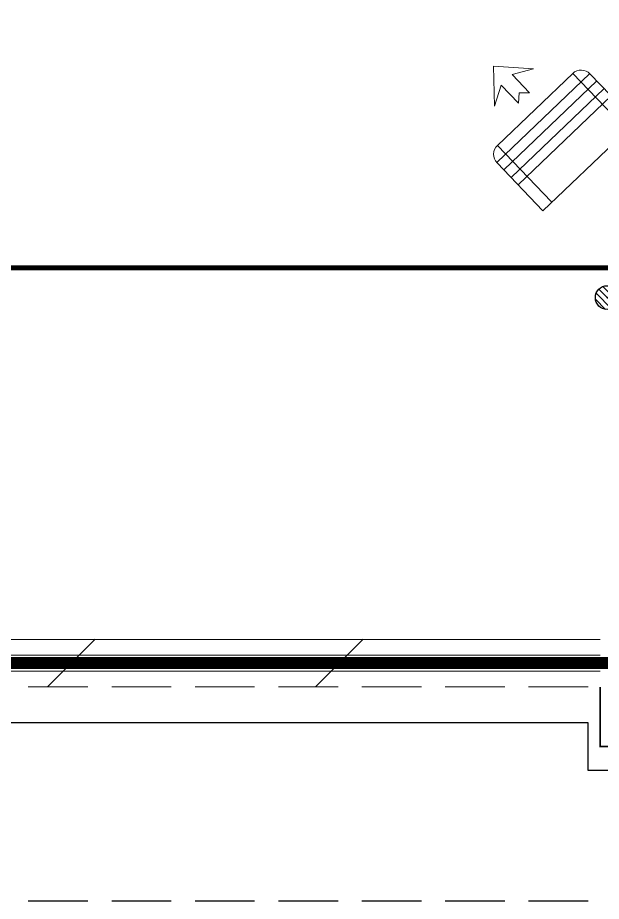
# Model space of a CAD drawing. Extents: x 5031545 to 5313844, y -886381 to -283477.
# Drawn here: x 5178852 to 5181301, y -856181 to -852470 of the extents above; entities that cross this region are included whole.
import ezdxf

# ---------------------------------------------------------------- set-up
doc = ezdxf.new("R2010")
doc.units = 0
doc.header["$LTSCALE"] = 1000
doc.header["$MEASUREMENT"] = 0
doc.linetypes.add('CENTER2', pattern=[1.125, 0.75, -0.125, 0.125, -0.125])
doc.linetypes.add('DASH', pattern=[0.35, 0.25, -0.1])
doc.layers.get('0').update_dxf_attribs({"linetype": 'CONTINUOUS'})
for name, color, linetype in [('LVTRY', 252, 'CONTINUOUS'), ('SHTLN', 4, 'CONTINUOUS'), ('WIRE-接地', 2, 'CONTINUOUS'), ('卫生间', 6, 'CONTINUOUS'), ('看线', 185, 'CONTINUOUS')]:
    doc.layers.add(name, color=color, linetype=linetype)
for name, color, linetype, lineweight in [('平面-栏杆', 56, 'CONTINUOUS', 15), ('平面-看线', 252, 'CONTINUOUS', 15), ('平面-空调预留孔', 252, 'CONTINUOUS', 15)]:
    doc.layers.add(name, color=color, linetype=linetype, lineweight=lineweight)

# ---------------------------------------------------------------- blocks, each defined once
blk = doc.blocks.new('$lvtry$00000171')
for p, q in [((-74.2, 10.6), (-10.6, 74.2)), ((-69.8, -27.4), (27.4, 69.8)), ((-53, -53), (53, 53)), ((-27.4, -69.8), (69.8, 27.4)), ((10.6, -74.2), (74.2, -10.6))]:
    blk.add_line(p, q)
blk.add_circle((0, 0), 75)
blk.add_point((0, 0))
blk = doc.blocks.new('dasdasf1sa2f31as32f')
at = {"color": 8}
for p, q in [((-116, 585.6), (43.3, 640.5)), ((82.7, 476.6), (43.3, 640.5)), ((-22.8, 585.5), (-116, 585.6)), ((-22.8, 585.5), (-73.4, 493.2)), ((-269.8, 524.3), (-427.7, 236.5)), ((-269.8, 524.3), (113.7, 314)), ((32.4, 555.1), (-18.1, 462.9)), ((82.7, 476.6), (32.4, 555.1)), ((-473.5, 259.7), (-339.5, 504)), ((134.6, 245.5), (-338.8, 505.1)), ((-31.3, 504.4), (-73.4, 493.2)), ((-18.1, 462.9), (-31.3, 504.4)), ((114.7, 208.4), (-359.1, 468.2)), ((92.6, 168.8), (-380.9, 428.5)), ((72.3, 131.9), (-401.1, 391.6)), ((113.7, 314), (-44.2, 26.2)), ((0, 0), (-473.5, 259.7)), ((134, 244.4), (0, 0))]:
    blk.add_line(p, q, dxfattribs=at)
for centre, start, end in [((-294.5, 479.4), 61.2593, 151.2593), ((89, 269), 331.2593, 61.2593)]:
    blk.add_arc(centre, 51.3, start, end, dxfattribs=at)
blk = doc.blocks.new('BFBTCSD')
at = {"layer": '卫生间', "color": 252, "linetype": 'DASH'}
blk.add_lwpolyline([(706816.6, 673857.2), (705216.6, 673857.2), (705216.6, 672657.2), (684016.6, 672657.2), (684016.6, 673857.2), (681416.6, 673857.2), (681416.6, 683557.2), (683216.6, 683557.2), (683216.6, 684557.2), (689716.6, 684557.2), (689716.6, 689157.2), (698116.6, 689157.2), (698116.6, 684657.2), (697816.6, 684657.2), (697816.6, 683557.2), (699116.6, 683557.2), (699116.6, 684557.2), (706016.6, 684557.2), (706016.6, 683557.2), (706816.6, 683557.2)], dxfattribs=at)
blk = doc.blocks.new('$TelecSys$00000008')
blk.add_line((0.4, 0.4), (-0.4, -0.4))

msp = doc.modelspace()

# ---------------------------------------------------------------- linework, layer by layer
at = {"color": 252, "linetype": 'DASH', "ltscale": 0.8, "const_width": 20}
msp.add_lwpolyline([(5184946.1, -854120.8), (5182156.1, -854120.8), (5182156.1, -853520.8), (5175986, -853520.8), (5175986.1, -854720.8), (5175236.1, -854720.8)], dxfattribs=at)
at = {"color": 252, "const_width": 8}
msp.add_lwpolyline([(5182446.1, -855280.8), (5182446.1, -855580.8), (5182346.1, -855580.8), (5182346.1, -855530.8), (5181296.1, -855530.8), (5181296.1, -855280.8)], dxfattribs=at)
at = {"layer": 'WIRE-接地', "color": 2, "linetype": 'CENTER2', "const_width": 50}
msp.add_lwpolyline([(5194798.4, -854574.7), (5193297.5, -854574.7), (5193297.5, -855184.4), (5188350, -855184.4), (5188350, -853389), (5187601.1, -853389), (5187601.1, -853977.6), (5182295, -853977.6), (5182295, -853385.4), (5181551.2, -853385.4), (5181551.2, -855179.9), (5176602.7, -855179.9), (5176602.7, -854589.1), (5175103.1, -854589.1)], dxfattribs=at)
at = {"layer": '平面-栏杆', "color": 252}
for points in [[(5176796.1, -855147.5), (5181296.1, -855147.5)], [(5176796.1, -855214.1), (5181296.1, -855214.1)]]:
    msp.add_lwpolyline(points, dxfattribs=at)
at = {"layer": '平面-看线', "color": 252}
msp.add_lwpolyline([(5176796.1, -855080.8), (5181296.1, -855080.8)], dxfattribs=at)
at = {"layer": '平面-看线', "color": 252, "linetype": 'DASH'}
msp.add_lwpolyline([(5176796.1, -855280.8), (5181296.1, -855280.8)], dxfattribs=at)
at = {"layer": '看线', "color": 252}
msp.add_lwpolyline([(5182446.1, -855080.8), (5182496.1, -855080.8), (5182496.1, -855630.8), (5181246.1, -855630.8), (5181246.1, -855430.8)], dxfattribs=at)
at = {"layer": '看线', "color": 252, "ltscale": 0.5}
msp.add_lwpolyline([(5181246.1, -855430.8), (5176796.1, -855430.8)], dxfattribs=at)

# ---------------------------------------------------------------- block references
msp.add_blockref('BFBTCSD', (4478129.5, -1528838))
at = {"layer": 'LVTRY', "color": 252, "xscale": 0.6666666667107825, "yscale": 0.6666666667107825, "rotation": 269.9999999939778}
msp.add_blockref('$lvtry$00000171', (5181326.1, -853645.8), dxfattribs=at)
at = {"layer": 'SHTLN', "color": 6, "xscale": 250, "yscale": 250, "zscale": 250, "rotation": 180}
for p in [(5179076.9, -855179.9), (5180201.9, -855179.9)]:
    msp.add_blockref('$TelecSys$00000008', p, dxfattribs=at)
at = {"layer": '平面-空调预留孔', "color": 252, "xscale": -1, "rotation": 15.00000000331026}
msp.add_blockref('dasdasf1sa2f31as32f', (5181056, -853280.8), dxfattribs=at)

doc.saveas('drawing.dxf')
